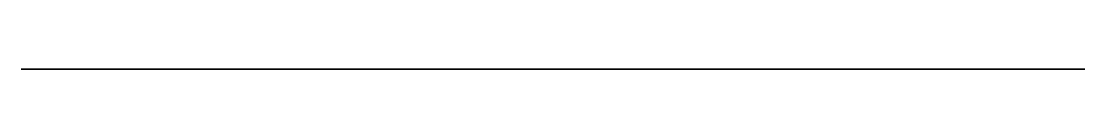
# Model space of a CAD drawing. Header units: millimetres. Extents: x 88.2 to 102.5, y 0 to 0.
import ezdxf

# ---------------------------------------------------------------- set-up
doc = ezdxf.new("R2010")
doc.units = ezdxf.units.MM
doc.layers.get('0').update_dxf_attribs({"color": 194, "true_color": 0x551cb1})

msp = doc.modelspace()

# ---------------------------------------------------------------- linework, layer by layer
at = {"color": 251, "true_color": 0x565656}
msp.add_polyline3d([(96.586, 0, 4.099), (96.372, 0, 2.583), (96.718, 0, 2.371), (97.051, 0, 2.143), (97.372, 0, 1.9), (97.679, 0, 1.641), (97.973, 0, 1.368), (98.253, 0, 1.082), (98.518, 0, 0.782), (98.767, 0, 0.469), (98.948, 0, 0.221), (99.119, 0, -0.035), (99.278, 0, -0.296), (99.427, 0, -0.564), (99.565, 0, -0.838), (99.692, 0, -1.117), (99.807, 0, -1.401), (99.912, 0, -1.688), (100.005, 0, -1.98), (100.086, 0, -2.276), (100.156, 0, -2.574), (100.214, 0, -2.875), (100.26, 0, -3.178), (100.294, 0, -3.483), (100.316, 0, -3.79), (100.326, 0, -4.097), (100.323, 0, -4.401), (100.307, 0, -4.705), (100.277, 0, -5.009), (100.235, 0, -5.312), (100.181, 0, -5.613), (100.115, 0, -5.912), (100.037, 0, -6.209), (99.948, 0, -6.504), (99.848, 0, -6.795), (99.737, 0, -7.082), (99.615, 0, -7.366), (99.484, 0, -7.644), (99.342, 0, -7.918), (99.191, 0, -8.186), (99.031, 0, -8.449), (98.861, 0, -8.704), (98.468, 0, -9.246), (98.051, 0, -9.77), (97.178, 0, -10.753), (96.755, 0, -11.208), (96.318, 0, -11.712), (96.112, 0, -11.975), (95.922, 0, -12.241), (95.755, 0, -12.506), (95.682, 0, -12.637), (95.618, 0, -12.767), (95.563, 0, -12.896), (95.514, 0, -13.028), (95.473, 0, -13.163), (95.439, 0, -13.3), (95.412, 0, -13.438), (95.393, 0, -13.577), (95.38, 0, -13.718), (95.375, 0, -13.859), (95.376, 0, -14), (95.385, 0, -14.141), (95.4, 0, -14.282), (95.422, 0, -14.422), (95.452, 0, -14.56), (95.488, 0, -14.697), (95.53, 0, -14.832), (95.58, 0, -14.965), (95.693, 0, -15.22), (95.821, 0, -15.469), (95.962, 0, -15.708), (96.112, 0, -15.936), (96.228, 0, -16.096), (96.35, 0, -16.252), (96.608, 0, -16.553), (96.882, 0, -16.842), (97.168, 0, -17.12), (99.064, 0, -18.848), (99.667, 0, -19.458), (99.951, 0, -19.777), (100.221, 0, -20.106), (100.475, 0, -20.446), (100.71, 0, -20.799), (100.923, 0, -21.164), (101.114, 0, -21.542), (101.241, 0, -21.829), (101.356, 0, -22.121), (101.462, 0, -22.417), (101.556, 0, -22.718), (101.716, 0, -23.328), (101.836, 0, -23.945), (101.926, 0, -24.633), (101.97, 0, -25.325), (101.969, 0, -26.018), (101.924, 0, -26.71), (101.833, 0, -27.399), (101.698, 0, -28.082), (101.519, 0, -28.756), (101.295, 0, -29.42), (101.116, 0, -29.868), (100.917, 0, -30.306), (100.699, 0, -30.734), (100.463, 0, -31.15), (100.21, 0, -31.555), (99.938, 0, -31.947), (99.65, 0, -32.327), (99.345, 0, -32.693), (99.025, 0, -33.045), (98.689, 0, -33.383), (98.338, 0, -33.706), (97.972, 0, -34.013), (97.592, 0, -34.304), (97.198, 0, -34.579), (96.792, 0, -34.836), (96.372, 0, -35.075), (96.372, 0, -35.876), (100.926, 0, -35.876), (101.286, 0, -35.876), (101.464, 0, -35.881), (101.551, 0, -35.887), (101.636, 0, -35.896), (101.719, 0, -35.908), (101.799, 0, -35.924), (101.877, 0, -35.945), (101.914, 0, -35.956), (101.951, 0, -35.97), (101.986, 0, -35.984), (102.021, 0, -36), (102.054, 0, -36.018), (102.087, 0, -36.037), (102.118, 0, -36.057), (102.149, 0, -36.079), (102.177, 0, -36.103), (102.205, 0, -36.129), (102.231, 0, -36.156), (102.256, 0, -36.185), (102.278, 0, -36.215), (102.299, 0, -36.246), (102.318, 0, -36.278), (102.336, 0, -36.312), (102.352, 0, -36.346), (102.366, 0, -36.382), (102.38, 0, -36.418), (102.392, 0, -36.456), (102.412, 0, -36.533), (102.428, 0, -36.613), (102.44, 0, -36.696), (102.448, 0, -36.782), (102.454, 0, -36.869), (102.459, 0, -37.047), (102.458, 0, -37.408), (102.458, 0, -115.887), (88.219, 0, -115.887), (88.219, 0, 15.063), (89.934, 0, 15.063), (90.513, 0, 15.052), (91.091, 0, 15.017), (91.662, 0, 14.951), (91.943, 0, 14.904), (92.219, 0, 14.847), (92.491, 0, 14.78), (92.757, 0, 14.701), (93.016, 0, 14.61), (93.268, 0, 14.506), (93.511, 0, 14.389), (93.746, 0, 14.257), (93.971, 0, 14.109), (94.08, 0, 14.03), (94.186, 0, 13.946), (94.36, 0, 13.796), (94.527, 0, 13.638), (94.686, 0, 13.472), (94.838, 0, 13.3), (94.982, 0, 13.121), (95.119, 0, 12.935), (95.249, 0, 12.743), (95.373, 0, 12.545), (95.489, 0, 12.341), (95.6, 0, 12.131), (95.801, 0, 11.696), (95.979, 0, 11.242), (96.133, 0, 10.771), (96.265, 0, 10.285), (96.377, 0, 9.785), (96.47, 0, 9.275), (96.545, 0, 8.755), (96.645, 0, 7.698), (96.688, 0, 6.628), (96.676, 0, 5.362)], close=True, dxfattribs=at)

doc.saveas('drawing.dxf')
